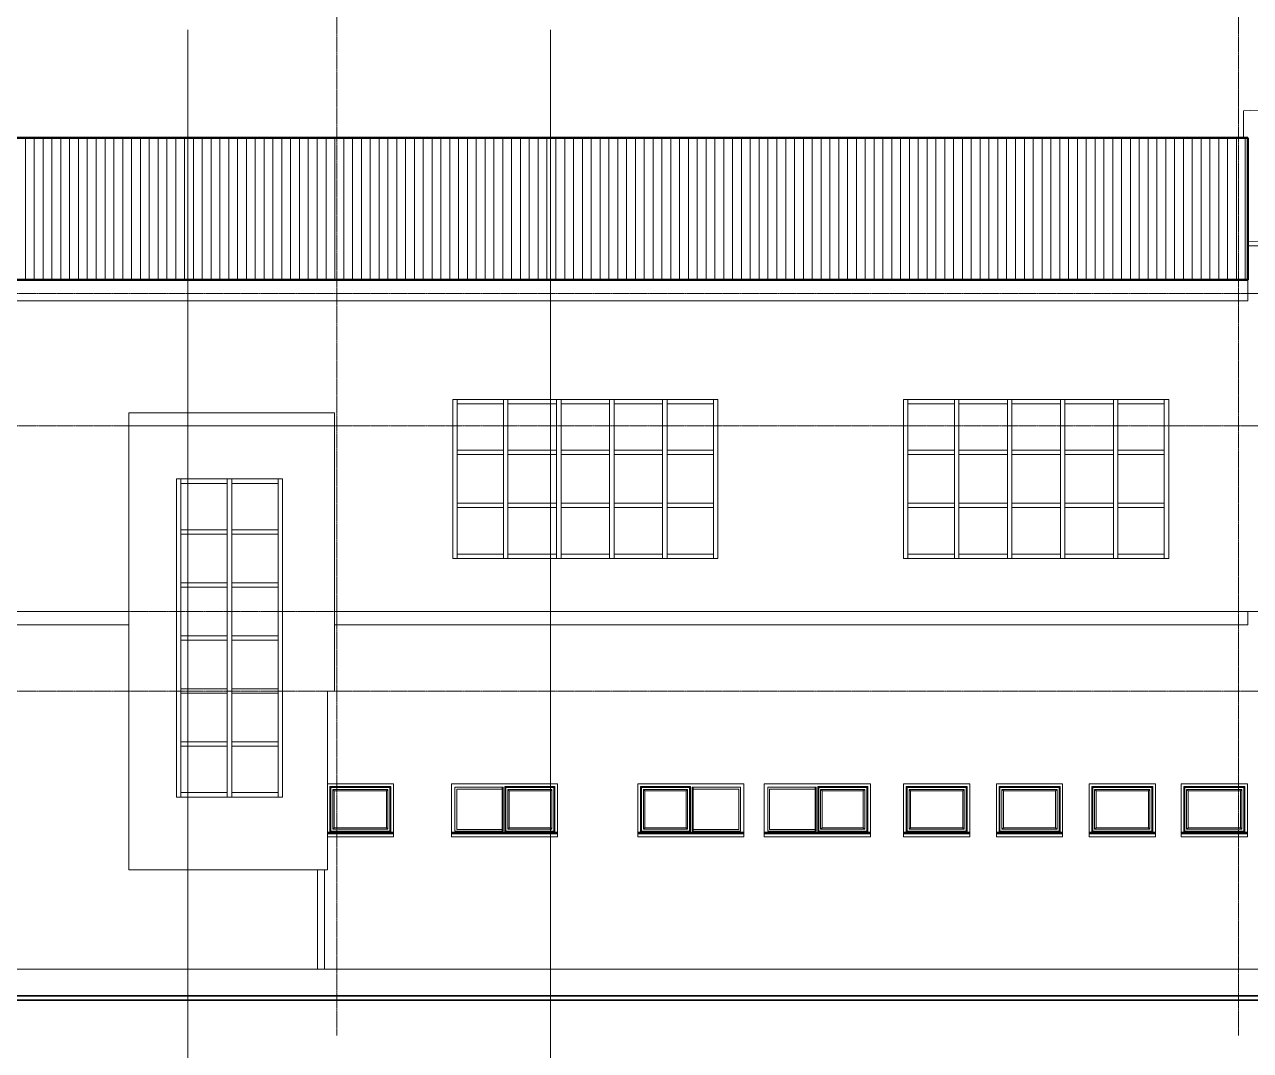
# Model space of a CAD drawing. Header units: inches. Extents: x 22 to 382261, y 22 to 371281.
# Drawn here: x 282153 to 296022, y 112689 to 124301 of the extents above; entities that cross this region are included whole.
import ezdxf

# ---------------------------------------------------------------- set-up
doc = ezdxf.new("R2010")
doc.units = ezdxf.units.IN
doc.header["$MEASUREMENT"] = 0
doc.linetypes.add('Grid Line 1_2_', pattern=[22.225, 12.7, -3.175, 3.175, -3.175])
for name, color, linetype, lineweight in [('A-DETL-GENF', 92, 'Continuous', 9), ('A-DETL-THIN', 151, 'Continuous', 9), ('A-FLOR', 192, 'Continuous', 9), ('A-FLOR-LEVL', 51, 'Continuous', 9), ('A-GLAZ', 151, 'Continuous', 9), ('A-GLAZ-CWMG', 51, 'Continuous', 9), ('A-ROOF-OTLN', 132, 'Continuous', 9), ('G-ANNO-SYMB', 111, 'Continuous', 9), ('I-WALL', 2, 'Continuous', 9), ('Q-CASE', 31, 'Continuous', 9), ('S-GRID', 1, 'Continuous', 9)]:
    doc.layers.add(name, color=color, linetype=linetype, lineweight=lineweight)

# ---------------------------------------------------------------- blocks, each defined once
blk = doc.blocks.new('Windows_Sgl_Plain - 750 by 600-438113-Left Side Elevation - Callout 1')
at = {"layer": 'A-GLAZ'}
for p, q in [((-2186, 1853), (-2186, 2370)), ((-2186, 2370), (-1496, 2370)), ((-2175, 2359), (-2186, 2370)), ((-2175, 1864), (-2175, 2359)), ((-1507, 2359), (-2175, 2359)), ((-1496, 2370), (-1507, 2359)), ((-1507, 2359), (-1507, 1864)), ((-1496, 2370), (-1496, 1853)), ((-2136, 2320), (-2154, 2337)), ((-2154, 2337), (-2154, 1886)), ((-1529, 2337), (-2154, 2337)), ((-2136, 2320), (-2136, 1903)), ((-1546, 2320), (-2136, 2320)), ((-1529, 2337), (-1546, 2320)), ((-1546, 1903), (-1546, 2320)), ((-1529, 1886), (-1529, 2337)), ((-2216, 1851), (-1466, 1851)), ((-1466, 1850), (-2216, 1850)), ((-1466, 1845), (-2216, 1845)), ((-2216, 1834), (-2216, 1839)), ((-2216, 1800), (-2216, 1834)), ((-1466, 1834), (-2216, 1834)), ((-2186, 1853), (-2175, 1864)), ((-1496, 1853), (-2186, 1853)), ((-1507, 1864), (-2175, 1864)), ((-2154, 1886), (-2136, 1903)), ((-2154, 1886), (-1529, 1886)), ((-2136, 1903), (-1546, 1903)), ((-1529, 1886), (-1546, 1903)), ((-1496, 1853), (-1507, 1864)), ((-1466, 1839), (-1466, 1834)), ((-1466, 1834), (-1466, 1800)), ((-1466, 1800), (-2216, 1800))]:
    blk.add_line(p, q, dxfattribs=at)
blk = doc.blocks.new('Dbl Plain - 1200 by 600-438114-Left Side Elevation - Callout 1')
at = {"layer": 'A-GLAZ'}
for p, q in [((-6356, 2360), (-6891, 2360)), ((-6891, 2360), (-6891, 1863)), ((-6891, 1863), (-6891, 2360)), ((-6891, 2360), (-6356, 2360)), ((-6891, 2360), (-6346, 2360)), ((-6891, 1863), (-6891, 2360)), ((-6356, 2360), (-6356, 2340)), ((-6356, 2360), (-6356, 1863)), ((-6346, 2360), (-6346, 1863)), ((-6326, 1853), (-6326, 2370)), ((-6326, 2370), (-5761, 2370)), ((-6315, 2359), (-6326, 2370)), ((-6326, 1853), (-6326, 2370)), ((-6326, 2370), (-5761, 2370)), ((-6315, 1864), (-6315, 2359)), ((-5772, 2359), (-6315, 2359)), ((-5761, 2370), (-5772, 2359)), ((-5772, 2359), (-5772, 1864)), ((-5761, 2370), (-5761, 1853)), ((-5761, 2370), (-5761, 1853)), ((-6871, 1883), (-6871, 2340)), ((-6356, 2340), (-6871, 2340)), ((-6276, 2320), (-6294, 2337)), ((-6294, 2337), (-6294, 1886)), ((-5794, 2337), (-6294, 2337)), ((-6276, 2320), (-6276, 1903)), ((-5811, 2320), (-6276, 2320)), ((-5811, 2320), (-6276, 2320)), ((-6276, 2320), (-6276, 1903)), ((-5794, 2337), (-5811, 2320)), ((-5811, 1903), (-5811, 2320)), ((-5811, 1903), (-5811, 2320)), ((-5794, 1886), (-5794, 2337)), ((-6931, 1851), (-5731, 1851)), ((-5731, 1850), (-6931, 1850)), ((-5731, 1845), (-6931, 1845)), ((-6931, 1834), (-6931, 1839)), ((-6931, 1800), (-6931, 1834)), ((-5731, 1834), (-6931, 1834)), ((-6906, 1834), (-5756, 1834)), ((-6891, 1863), (-6356, 1863)), ((-6356, 1863), (-6891, 1863)), ((-6346, 1863), (-6891, 1863)), ((-6356, 1883), (-6871, 1883)), ((-6356, 1863), (-6356, 1883)), ((-6326, 1853), (-6315, 1864)), ((-5761, 1853), (-6326, 1853)), ((-5761, 1853), (-6326, 1853)), ((-5772, 1864), (-6315, 1864)), ((-6294, 1886), (-6276, 1903)), ((-6294, 1886), (-5794, 1886)), ((-6276, 1903), (-5811, 1903)), ((-6276, 1903), (-5811, 1903)), ((-5794, 1886), (-5811, 1903)), ((-5761, 1853), (-5772, 1864)), ((-5731, 1839), (-5731, 1834)), ((-5731, 1834), (-5731, 1800)), ((-5731, 1800), (-6931, 1800))]:
    blk.add_line(p, q, dxfattribs=at)
blk = doc.blocks.new('Dbl Plain - 1200 by 600-438118-Left Side Elevation - Callout 1')
at = {"layer": 'A-GLAZ'}
for p, q in [((-8331, 1853), (-8331, 2370)), ((-8320, 2359), (-8331, 2370)), ((-8331, 2370), (-7766, 2370)), ((-8331, 2370), (-8331, 1853)), ((-7766, 2370), (-8331, 2370)), ((-8320, 1864), (-8320, 2359)), ((-7777, 2359), (-8320, 2359)), ((-7766, 2370), (-7777, 2359)), ((-7777, 2359), (-7777, 1864)), ((-7766, 2370), (-7766, 1853)), ((-7766, 1853), (-7766, 2370)), ((-7201, 2360), (-7746, 2360)), ((-7746, 2360), (-7746, 1863)), ((-7736, 2340), (-7736, 2360)), ((-7201, 2360), (-7736, 2360)), ((-7736, 1863), (-7736, 2360)), ((-7736, 2360), (-7201, 2360)), ((-7201, 1863), (-7201, 2360)), ((-7201, 2360), (-7201, 1863)), ((-7201, 1863), (-7201, 2360)), ((-8281, 2320), (-8299, 2337)), ((-8299, 2337), (-8299, 1886)), ((-7799, 2337), (-8299, 2337)), ((-8281, 2320), (-8281, 1903)), ((-7816, 2320), (-8281, 2320)), ((-8281, 1903), (-8281, 2320)), ((-8281, 2320), (-7816, 2320)), ((-7799, 2337), (-7816, 2320)), ((-7816, 1903), (-7816, 2320)), ((-7816, 2320), (-7816, 1903)), ((-7799, 1886), (-7799, 2337)), ((-7221, 2340), (-7736, 2340)), ((-7221, 2340), (-7221, 1883)), ((-8361, 1851), (-7161, 1851)), ((-7161, 1850), (-8361, 1850)), ((-7161, 1845), (-8361, 1845)), ((-8361, 1834), (-8361, 1839)), ((-8361, 1800), (-8361, 1834)), ((-7161, 1834), (-8361, 1834)), ((-7186, 1834), (-8336, 1834)), ((-8320, 1864), (-8331, 1853)), ((-7766, 1853), (-8331, 1853)), ((-8331, 1853), (-7766, 1853)), ((-7777, 1864), (-8320, 1864)), ((-8281, 1903), (-8299, 1886)), ((-8299, 1886), (-7799, 1886)), ((-8281, 1903), (-7816, 1903)), ((-7816, 1903), (-7799, 1886)), ((-7777, 1864), (-7766, 1853)), ((-7746, 1863), (-7201, 1863)), ((-7221, 1883), (-7736, 1883)), ((-7736, 1883), (-7736, 1863)), ((-7736, 1863), (-7201, 1863)), ((-7201, 1863), (-7736, 1863)), ((-7161, 1839), (-7161, 1834)), ((-7161, 1834), (-7161, 1800)), ((-7161, 1800), (-8361, 1800))]:
    blk.add_line(p, q, dxfattribs=at)
blk = doc.blocks.new('Rectangular Mullion - 50 x 150mm-442057-Left Side Elevation - Callout 1')
at = {"layer": 'A-GLAZ-CWMG'}
blk.add_line((-12431, 5250), (-12431, 5850), dxfattribs=at)
blk = doc.blocks.new('Rectangular Mullion - 50 x 150mm-440584-Left Side Elevation - Callout 1')
at = {"layer": 'A-GLAZ-CWMG'}
for p, q in [((-13531, 5800), (-13531, 5850)), ((-13006, 5850), (-13006, 5800)), ((-13006, 5800), (-13531, 5800))]:
    blk.add_line(p, q, dxfattribs=at)
blk = doc.blocks.new('Rectangular Mullion - 50 x 150mm-442039-Left Side Elevation - Callout 1')
at = {"layer": 'A-GLAZ-CWMG'}
blk.add_line((-13531, 2850), (-13531, 2250), dxfattribs=at)
blk = doc.blocks.new('Rectangular Mullion - 50 x 150mm-440585-Left Side Elevation - Callout 1')
at = {"layer": 'A-GLAZ-CWMG'}
for p, q in [((-12956, 2250), (-12956, 2300)), ((-12956, 2300), (-12431, 2300)), ((-12431, 2300), (-12431, 2250))]:
    blk.add_line(p, q, dxfattribs=at)
blk = doc.blocks.new('Rectangular Mullion - 50 x 150mm-442032-Left Side Elevation - Callout 1')
at = {"layer": 'A-GLAZ-CWMG'}
for p, q in [((-13006, 2850), (-13006, 2250)), ((-12956, 2850), (-12956, 2250))]:
    blk.add_line(p, q, dxfattribs=at)
blk = doc.blocks.new('Rectangular Mullion - 50 x 150mm-440587-Left Side Elevation - Callout 1')
at = {"layer": 'A-GLAZ-CWMG'}
for p, q in [((-12956, 2825), (-12956, 2875)), ((-12431, 2875), (-12956, 2875)), ((-12431, 2825), (-12956, 2825)), ((-12431, 2875), (-12431, 2825))]:
    blk.add_line(p, q, dxfattribs=at)
blk = doc.blocks.new('Rectangular Mullion - 50 x 150mm-442040-Left Side Elevation - Callout 1')
at = {"layer": 'A-GLAZ-CWMG'}
blk.add_line((-13531, 3450), (-13531, 2850), dxfattribs=at)
blk = doc.blocks.new('Rectangular Mullion - 50 x 150mm-442042-Left Side Elevation - Callout 1')
at = {"layer": 'A-GLAZ-CWMG'}
blk.add_line((-12431, 2250), (-12431, 2850), dxfattribs=at)
blk = doc.blocks.new('Rectangular Mullion - 50 x 150mm-442043-Left Side Elevation - Callout 1')
at = {"layer": 'A-GLAZ-CWMG'}
blk.add_line((-12431, 2850), (-12431, 3450), dxfattribs=at)
blk = doc.blocks.new('Rectangular Mullion - 50 x 150mm-442033-Left Side Elevation - Callout 1')
at = {"layer": 'A-GLAZ-CWMG'}
for p, q in [((-13006, 3450), (-13006, 2850)), ((-12956, 3450), (-12956, 2850))]:
    blk.add_line(p, q, dxfattribs=at)
blk = doc.blocks.new('Rectangular Mullion - 50 x 150mm-442058-Left Side Elevation - Callout 1')
at = {"layer": 'A-GLAZ-CWMG'}
blk.add_line((-13531, 5850), (-13531, 5250), dxfattribs=at)
blk = doc.blocks.new('Rectangular Mullion - 50 x 150mm-442052-Left Side Elevation - Callout 1')
at = {"layer": 'A-GLAZ-CWMG'}
for p, q in [((-13006, 5850), (-13006, 5250)), ((-12956, 5850), (-12956, 5250))]:
    blk.add_line(p, q, dxfattribs=at)
blk = doc.blocks.new('Rectangular Mullion - 50 x 150mm-443224-Left Side Elevation - Callout 1')
at = {"layer": 'A-GLAZ-CWMG'}
blk.add_line((-10406, 6150), (-10406, 6750), dxfattribs=at)
blk = doc.blocks.new('Rectangular Mullion - 50 x 150mm-443211-Left Side Elevation - Callout 1')
at = {"layer": 'A-GLAZ-CWMG'}
for p, q in [((-8031, 6700), (-8031, 6750)), ((-8031, 6700), (-7506, 6700)), ((-7506, 6750), (-7506, 6700))]:
    blk.add_line(p, q, dxfattribs=at)
blk = doc.blocks.new('Rectangular Mullion - 50 x 150mm-443225-Left Side Elevation - Callout 1')
at = {"layer": 'A-GLAZ-CWMG'}
blk.add_line((-7506, 5550), (-7506, 4950), dxfattribs=at)
blk = doc.blocks.new('Rectangular Mullion - 50 x 150mm-443212-Left Side Elevation - Callout 1')
at = {"layer": 'A-GLAZ-CWMG'}
for p, q in [((-10406, 4950), (-10406, 5000)), ((-9881, 5000), (-10406, 5000)), ((-9881, 5000), (-9881, 4950))]:
    blk.add_line(p, q, dxfattribs=at)
blk = doc.blocks.new('Rectangular Mullion - 50 x 150mm-443213-Left Side Elevation - Callout 1')
at = {"layer": 'A-GLAZ-CWMG'}
for p, q in [((-9881, 5550), (-9881, 4950)), ((-9831, 4950), (-9831, 5550))]:
    blk.add_line(p, q, dxfattribs=at)
blk = doc.blocks.new('Rectangular Mullion - 50 x 150mm-443214-Left Side Elevation - Callout 1')
at = {"layer": 'A-GLAZ-CWMG'}
for p, q in [((-10406, 5525), (-10406, 5575)), ((-9881, 5575), (-10406, 5575)), ((-9881, 5575), (-9881, 5525)), ((-10406, 5525), (-9881, 5525))]:
    blk.add_line(p, q, dxfattribs=at)
blk = doc.blocks.new('Rectangular Mullion - 50 x 150mm-443215-Left Side Elevation - Callout 1')
at = {"layer": 'A-GLAZ-CWMG'}
for p, q in [((-9831, 5525), (-9831, 5575)), ((-9281, 5575), (-9831, 5575)), ((-9281, 5575), (-9281, 5525)), ((-9831, 5525), (-9281, 5525))]:
    blk.add_line(p, q, dxfattribs=at)
blk = doc.blocks.new('Rectangular Mullion - 50 x 150mm-443216-Left Side Elevation - Callout 1')
at = {"layer": 'A-GLAZ-CWMG'}
for p, q in [((-9831, 4950), (-9831, 5000)), ((-9281, 5000), (-9831, 5000)), ((-9281, 5000), (-9281, 4950))]:
    blk.add_line(p, q, dxfattribs=at)
blk = doc.blocks.new('Rectangular Mullion - 50 x 150mm-443226-Left Side Elevation - Callout 1')
at = {"layer": 'A-GLAZ-CWMG'}
blk.add_line((-7506, 6150), (-7506, 5550), dxfattribs=at)
blk = doc.blocks.new('Rectangular Mullion - 50 x 150mm-443217-Left Side Elevation - Callout 1')
at = {"layer": 'A-GLAZ-CWMG'}
for p, q in [((-9831, 6700), (-9831, 6750)), ((-9831, 6700), (-9281, 6700)), ((-9281, 6750), (-9281, 6700))]:
    blk.add_line(p, q, dxfattribs=at)
blk = doc.blocks.new('Rectangular Mullion - 50 x 150mm-443227-Left Side Elevation - Callout 1')
at = {"layer": 'A-GLAZ-CWMG'}
blk.add_line((-10406, 4950), (-10406, 5550), dxfattribs=at)
blk = doc.blocks.new('Rectangular Mullion - 50 x 150mm-443218-Left Side Elevation - Callout 1')
at = {"layer": 'A-GLAZ-CWMG'}
for p, q in [((-9881, 6150), (-9881, 5550)), ((-9831, 5550), (-9831, 6150))]:
    blk.add_line(p, q, dxfattribs=at)
blk = doc.blocks.new('Rectangular Mullion - 50 x 150mm-443228-Left Side Elevation - Callout 1')
at = {"layer": 'A-GLAZ-CWMG'}
blk.add_line((-10406, 5550), (-10406, 6150), dxfattribs=at)
blk = doc.blocks.new('Rectangular Mullion - 50 x 150mm-443229-Left Side Elevation - Callout 1')
at = {"layer": 'A-GLAZ-CWMG'}
blk.add_line((-7506, 6750), (-7506, 6150), dxfattribs=at)
blk = doc.blocks.new('Rectangular Mullion - 50 x 150mm-443219-Left Side Elevation - Callout 1')
at = {"layer": 'A-GLAZ-CWMG'}
for p, q in [((-9881, 6750), (-9881, 6150)), ((-9831, 6150), (-9831, 6750))]:
    blk.add_line(p, q, dxfattribs=at)
blk = doc.blocks.new('Windows_Sgl_Plain - 750 by 600-V6-Left Side Elevation - Callout 1')
at = {"layer": 'A-GLAZ'}
for p, q in [((-11846, 1853), (-11846, 2370)), ((-11846, 2370), (-11156, 2370)), ((-11835, 2359), (-11846, 2370)), ((-11835, 1864), (-11835, 2359)), ((-11167, 2359), (-11835, 2359)), ((-11156, 2370), (-11167, 2359)), ((-11167, 2359), (-11167, 1864)), ((-11156, 2370), (-11156, 1853)), ((-11796, 2320), (-11814, 2337)), ((-11814, 2337), (-11814, 1886)), ((-11189, 2337), (-11814, 2337)), ((-11796, 2320), (-11796, 1903)), ((-11206, 2320), (-11796, 2320)), ((-11189, 2337), (-11206, 2320)), ((-11206, 1903), (-11206, 2320)), ((-11189, 1886), (-11189, 2337)), ((-11872, 1851), (-11126, 1851)), ((-11126, 1850), (-11872, 1850)), ((-11126, 1845), (-11872, 1845)), ((-11126, 1834), (-11872, 1834)), ((-11846, 1853), (-11835, 1864)), ((-11156, 1853), (-11846, 1853)), ((-11167, 1864), (-11835, 1864)), ((-11814, 1886), (-11796, 1903)), ((-11814, 1886), (-11189, 1886)), ((-11796, 1903), (-11206, 1903)), ((-11189, 1886), (-11206, 1903)), ((-11156, 1853), (-11167, 1864)), ((-11126, 1839), (-11126, 1834)), ((-11126, 1834), (-11126, 1800)), ((-11126, 1800), (-11872, 1800))]:
    blk.add_line(p, q, dxfattribs=at)
blk = doc.blocks.new('Casework 16 - Casework 16-903805-Left Side Elevation - Callout 1')
at = {"layer": 'Q-CASE'}
for p, q in [((-1511, 10016), (-1181, 10033)), ((-1511, 9712), (-1511, 10016)), ((-1181, 10033), (-1181, 8547)), ((-1181, 8547), (-1461, 8533)), ((-1461, 8488), (-1181, 8488)), ((-1181, 8469), (-1231, 8469)), ((-1181, 8547), (-1181, 8488)), ((-1181, 8488), (-1181, 8469))]:
    blk.add_line(p, q, dxfattribs=at)

msp = doc.modelspace()

# ---------------------------------------------------------------- hatches: boundary and pattern name
at = {"layer": 'A-DETL-GENF'}
h = msp.add_hatch(dxfattribs=at)
h.set_pattern_fill('FP_7', color=174, style=0, pattern_type=2)
h.set_pattern_definition([(90, (296963.27, 114507.96), (-100, 6e-15), [])])
h.paths.add_polyline_path([(294539.6, 121410.3), (295991.6, 121410.3), (295991.6, 123020.1), (273880.5, 123020.1), (273880.5, 121410.3), (294466.6, 121410.3)])

# ---------------------------------------------------------------- linework, layer by layer
at = {"layer": 'A-DETL-THIN', "lineweight": 50}
for p, q in [((295991.6, 123020.1), (273880.5, 123020.1)), ((295991.6, 121410.3), (295991.6, 123020.1)), ((273880.5, 121410.3), (295991.6, 121410.3))]:
    msp.add_line(p, q, dxfattribs=at)
at = {"layer": 'A-FLOR'}
for p, q in [((283331.6, 119908), (285660.8, 119908)), ((283331.6, 119758), (283331.6, 119908)), ((285660.8, 119908), (285660.8, 119758)), ((285660.8, 119758), (283331.6, 119758)), ((274499.5, 117658), (283331.6, 117658)), ((285661.2, 117658), (295991.6, 117658)), ((295991.6, 117658), (295991.6, 117508)), ((283331.6, 117508), (274499.5, 117508)), ((295991.6, 117508), (285661.2, 117508))]:
    msp.add_line(p, q, dxfattribs=at)
at = {"layer": 'A-FLOR', "lineweight": 35}
for p, q in [((311117.6, 113308), (273725.8, 113308)), ((273725.8, 113258), (311117.6, 113258))]:
    msp.add_line(p, q, dxfattribs=at)
at = {"layer": 'A-FLOR-LEVL', "linetype": 'Grid Line 1_2_'}
for p, q in [((274114.5, 121258), (312992.1, 121258)), ((274114.5, 119758), (312992.1, 119758)), ((274114.5, 117658), (312992.1, 117658)), ((274114.5, 116758), (312992.1, 116758)), ((274114.5, 113608), (312992.1, 113608)), ((274114.5, 113308), (312992.1, 113308))]:
    msp.add_line(p, q, dxfattribs=at)
at = {"layer": 'A-ROOF-OTLN'}
for p, q in [((295991.6, 121410.3), (295991.6, 121175.3)), ((295991.6, 121175.3), (273880.5, 121175.3))]:
    msp.add_line(p, q, dxfattribs=at)
at = {"layer": 'G-ANNO-SYMB'}
for p, q in [((284001.8, 124239.3), (284001.8, 110639.1)), ((288101.8, 124239.3), (288101.8, 110639.1))]:
    msp.add_line(p, q, dxfattribs=at)
at = {"layer": 'I-WALL'}
for p, q in [((296221.6, 121796.4), (295991.6, 121796.4)), ((296221.6, 121258), (295991.6, 121258)), ((286996.6, 118258), (286996.6, 120058)), ((286996.6, 120058), (289996.6, 120058)), ((289996.6, 120058), (289996.6, 118258)), ((292096.6, 118258), (292096.6, 120058)), ((292096.6, 120058), (295096.6, 120058)), ((295096.6, 120058), (295096.6, 118258)), ((283331.6, 119758), (283331.6, 114733)), ((285661.2, 119758), (285660.8, 119758)), ((285661.2, 116758), (285661.2, 119758)), ((283871.6, 115558), (283871.6, 119158)), ((283871.6, 119158), (285071.6, 119158)), ((285071.6, 119158), (285071.6, 115558)), ((289996.6, 118258), (286996.6, 118258)), ((295096.6, 118258), (292096.6, 118258)), ((285581.2, 116758), (285661.2, 116758)), ((285581.2, 114733), (285581.2, 116758)), ((285581.2, 115708), (286326.6, 115708)), ((286326.6, 115708), (286326.6, 115147.4)), ((286981.6, 115147.4), (286981.6, 115708)), ((286981.6, 115708), (288181.6, 115708)), ((288181.6, 115708), (288181.6, 115147.4)), ((289091.6, 115147.4), (289091.6, 115708)), ((289091.6, 115708), (290291.6, 115708)), ((290291.6, 115708), (290291.6, 115147.4)), ((290521.6, 115147.4), (290521.6, 115708)), ((290521.6, 115708), (291721.6, 115708)), ((291721.6, 115708), (291721.6, 115147.4)), ((292096.6, 115147.4), (292096.6, 115708)), ((292096.6, 115708), (292846.6, 115708)), ((292846.6, 115708), (292846.6, 115147.4)), ((293146.6, 115147.4), (293146.6, 115708)), ((293146.6, 115708), (293896.6, 115708)), ((293896.6, 115708), (293896.6, 115147.4)), ((294196.6, 115147.4), (294196.6, 115708)), ((294196.6, 115708), (294946.6, 115708)), ((294946.6, 115708), (294946.6, 115147.4)), ((295236.6, 115147.4), (295236.6, 115708)), ((295236.6, 115708), (295986.6, 115708)), ((295986.6, 115708), (295986.6, 115147.4)), ((285071.6, 115558), (283871.6, 115558)), ((283331.6, 114733), (285581.2, 114733)), ((285466.2, 114733), (285466.2, 113608)), ((285546.2, 113608), (285546.2, 114733)), ((278626.6, 113608), (301246.6, 113608))]:
    msp.add_line(p, q, dxfattribs=at)
at = {"layer": 'S-GRID', "linetype": 'Grid Line 1_2_'}
for p, q in [((285686.6, 112858), (285686.6, 128092.2)), ((295886.6, 112858), (295886.6, 126822.2))]:
    msp.add_line(p, q, dxfattribs=at)

# ---------------------------------------------------------------- block references
at = {"layer": 'A-GLAZ'}
for name, p in [('Windows_Sgl_Plain - 750 by 600-V6-Left Side Elevation - Callout 1', (297452.8, 113308)), ('Dbl Plain - 1200 by 600-438114-Left Side Elevation - Callout 1', (293912.8, 113308)), ('Dbl Plain - 1200 by 600-438118-Left Side Elevation - Callout 1', (297452.8, 113308)), ('Dbl Plain - 1200 by 600-438114-Left Side Elevation - Callout 1', (297452.8, 113308)), ('Windows_Sgl_Plain - 750 by 600-438113-Left Side Elevation - Callout 1', (294312.8, 113308)), ('Windows_Sgl_Plain - 750 by 600-438113-Left Side Elevation - Callout 1', (295362.8, 113308)), ('Windows_Sgl_Plain - 750 by 600-438113-Left Side Elevation - Callout 1', (296412.8, 113308)), ('Windows_Sgl_Plain - 750 by 600-438113-Left Side Elevation - Callout 1', (297452.8, 113308))]:
    msp.add_blockref(name, p, dxfattribs=at)
at = {"layer": 'A-GLAZ-CWMG'}
for name, p in [('Rectangular Mullion - 50 x 150mm-443224-Left Side Elevation - Callout 1', (297452.8, 113308)), ('Rectangular Mullion - 50 x 150mm-443211-Left Side Elevation - Callout 1', (295077.8, 113308)), ('Rectangular Mullion - 50 x 150mm-443219-Left Side Elevation - Callout 1', (297452.8, 113308)), ('Rectangular Mullion - 50 x 150mm-443217-Left Side Elevation - Callout 1', (297452.8, 113308)), ('Rectangular Mullion - 50 x 150mm-443219-Left Side Elevation - Callout 1', (298052.8, 113308)), ('Rectangular Mullion - 50 x 150mm-443217-Left Side Elevation - Callout 1', (298052.8, 113308)), ('Rectangular Mullion - 50 x 150mm-443219-Left Side Elevation - Callout 1', (298652.8, 113308)), ('Rectangular Mullion - 50 x 150mm-443217-Left Side Elevation - Callout 1', (298652.8, 113308)), ('Rectangular Mullion - 50 x 150mm-443219-Left Side Elevation - Callout 1', (299252.8, 113308)), ('Rectangular Mullion - 50 x 150mm-443211-Left Side Elevation - Callout 1', (297452.8, 113308)), ('Rectangular Mullion - 50 x 150mm-443229-Left Side Elevation - Callout 1', (297452.8, 113308)), ('Rectangular Mullion - 50 x 150mm-443224-Left Side Elevation - Callout 1', (302552.8, 113308)), ('Rectangular Mullion - 50 x 150mm-443211-Left Side Elevation - Callout 1', (300177.8, 113308)), ('Rectangular Mullion - 50 x 150mm-443219-Left Side Elevation - Callout 1', (302552.8, 113308)), ('Rectangular Mullion - 50 x 150mm-443217-Left Side Elevation - Callout 1', (302552.8, 113308)), ('Rectangular Mullion - 50 x 150mm-443219-Left Side Elevation - Callout 1', (303152.8, 113308)), ('Rectangular Mullion - 50 x 150mm-443217-Left Side Elevation - Callout 1', (303152.8, 113308)), ('Rectangular Mullion - 50 x 150mm-443219-Left Side Elevation - Callout 1', (303752.8, 113308)), ('Rectangular Mullion - 50 x 150mm-443217-Left Side Elevation - Callout 1', (303752.8, 113308)), ('Rectangular Mullion - 50 x 150mm-443219-Left Side Elevation - Callout 1', (304352.8, 113308)), ('Rectangular Mullion - 50 x 150mm-443211-Left Side Elevation - Callout 1', (302552.8, 113308)), ('Rectangular Mullion - 50 x 150mm-443229-Left Side Elevation - Callout 1', (302552.8, 113308)), ('Rectangular Mullion - 50 x 150mm-443214-Left Side Elevation - Callout 1', (297452.8, 113908)), ('Rectangular Mullion - 50 x 150mm-443228-Left Side Elevation - Callout 1', (297452.8, 113308)), ('Rectangular Mullion - 50 x 150mm-443218-Left Side Elevation - Callout 1', (297452.8, 113308)), ('Rectangular Mullion - 50 x 150mm-443215-Left Side Elevation - Callout 1', (297452.8, 113908)), ('Rectangular Mullion - 50 x 150mm-443218-Left Side Elevation - Callout 1', (298052.8, 113308)), ('Rectangular Mullion - 50 x 150mm-443215-Left Side Elevation - Callout 1', (298052.8, 113908)), ('Rectangular Mullion - 50 x 150mm-443218-Left Side Elevation - Callout 1', (298652.8, 113308)), ('Rectangular Mullion - 50 x 150mm-443215-Left Side Elevation - Callout 1', (298652.8, 113908)), ('Rectangular Mullion - 50 x 150mm-443218-Left Side Elevation - Callout 1', (299252.8, 113308)), ('Rectangular Mullion - 50 x 150mm-443214-Left Side Elevation - Callout 1', (299827.8, 113908)), ('Rectangular Mullion - 50 x 150mm-443226-Left Side Elevation - Callout 1', (297452.8, 113308)), ('Rectangular Mullion - 50 x 150mm-443214-Left Side Elevation - Callout 1', (302552.8, 113908)), ('Rectangular Mullion - 50 x 150mm-443228-Left Side Elevation - Callout 1', (302552.8, 113308)), ('Rectangular Mullion - 50 x 150mm-443218-Left Side Elevation - Callout 1', (302552.8, 113308)), ('Rectangular Mullion - 50 x 150mm-443215-Left Side Elevation - Callout 1', (302552.8, 113908)), ('Rectangular Mullion - 50 x 150mm-443218-Left Side Elevation - Callout 1', (303152.8, 113308)), ('Rectangular Mullion - 50 x 150mm-443215-Left Side Elevation - Callout 1', (303152.8, 113908)), ('Rectangular Mullion - 50 x 150mm-443218-Left Side Elevation - Callout 1', (303752.8, 113308)), ('Rectangular Mullion - 50 x 150mm-443215-Left Side Elevation - Callout 1', (303752.8, 113908)), ('Rectangular Mullion - 50 x 150mm-443218-Left Side Elevation - Callout 1', (304352.8, 113308)), ('Rectangular Mullion - 50 x 150mm-443214-Left Side Elevation - Callout 1', (304927.8, 113908)), ('Rectangular Mullion - 50 x 150mm-443226-Left Side Elevation - Callout 1', (302552.8, 113308)), ('Rectangular Mullion - 50 x 150mm-440584-Left Side Elevation - Callout 1', (297452.8, 113308)), ('Rectangular Mullion - 50 x 150mm-442058-Left Side Elevation - Callout 1', (297452.8, 113308)), ('Rectangular Mullion - 50 x 150mm-442052-Left Side Elevation - Callout 1', (297452.8, 113308)), ('Rectangular Mullion - 50 x 150mm-440584-Left Side Elevation - Callout 1', (298027.8, 113308)), ('Rectangular Mullion - 50 x 150mm-442057-Left Side Elevation - Callout 1', (297452.8, 113308)), ('Rectangular Mullion - 50 x 150mm-443214-Left Side Elevation - Callout 1', (297452.8, 113308)), ('Rectangular Mullion - 50 x 150mm-443227-Left Side Elevation - Callout 1', (297452.8, 113308)), ('Rectangular Mullion - 50 x 150mm-443213-Left Side Elevation - Callout 1', (297452.8, 113308)), ('Rectangular Mullion - 50 x 150mm-443215-Left Side Elevation - Callout 1', (297452.8, 113308)), ('Rectangular Mullion - 50 x 150mm-443213-Left Side Elevation - Callout 1', (298052.8, 113308)), ('Rectangular Mullion - 50 x 150mm-443215-Left Side Elevation - Callout 1', (298052.8, 113308)), ('Rectangular Mullion - 50 x 150mm-443213-Left Side Elevation - Callout 1', (298652.8, 113308)), ('Rectangular Mullion - 50 x 150mm-443215-Left Side Elevation - Callout 1', (298652.8, 113308)), ('Rectangular Mullion - 50 x 150mm-443213-Left Side Elevation - Callout 1', (299252.8, 113308)), ('Rectangular Mullion - 50 x 150mm-443214-Left Side Elevation - Callout 1', (299827.8, 113308)), ('Rectangular Mullion - 50 x 150mm-443225-Left Side Elevation - Callout 1', (297452.8, 113308)), ('Rectangular Mullion - 50 x 150mm-443214-Left Side Elevation - Callout 1', (302552.8, 113308)), ('Rectangular Mullion - 50 x 150mm-443227-Left Side Elevation - Callout 1', (302552.8, 113308)), ('Rectangular Mullion - 50 x 150mm-443213-Left Side Elevation - Callout 1', (302552.8, 113308)), ('Rectangular Mullion - 50 x 150mm-443215-Left Side Elevation - Callout 1', (302552.8, 113308)), ('Rectangular Mullion - 50 x 150mm-443213-Left Side Elevation - Callout 1', (303152.8, 113308)), ('Rectangular Mullion - 50 x 150mm-443215-Left Side Elevation - Callout 1', (303152.8, 113308)), ('Rectangular Mullion - 50 x 150mm-443213-Left Side Elevation - Callout 1', (303752.8, 113308)), ('Rectangular Mullion - 50 x 150mm-443215-Left Side Elevation - Callout 1', (303752.8, 113308)), ('Rectangular Mullion - 50 x 150mm-443213-Left Side Elevation - Callout 1', (304352.8, 113308)), ('Rectangular Mullion - 50 x 150mm-443214-Left Side Elevation - Callout 1', (304927.8, 113308)), ('Rectangular Mullion - 50 x 150mm-443225-Left Side Elevation - Callout 1', (302552.8, 113308)), ('Rectangular Mullion - 50 x 150mm-440587-Left Side Elevation - Callout 1', (296877.8, 115708)), ('Rectangular Mullion - 50 x 150mm-440587-Left Side Elevation - Callout 1', (297452.8, 115708)), ('Rectangular Mullion - 50 x 150mm-442040-Left Side Elevation - Callout 1', (297452.8, 115108)), ('Rectangular Mullion - 50 x 150mm-442033-Left Side Elevation - Callout 1', (297452.8, 115108)), ('Rectangular Mullion - 50 x 150mm-442043-Left Side Elevation - Callout 1', (297452.8, 115108)), ('Rectangular Mullion - 50 x 150mm-443212-Left Side Elevation - Callout 1', (297452.8, 113308)), ('Rectangular Mullion - 50 x 150mm-443216-Left Side Elevation - Callout 1', (297452.8, 113308)), ('Rectangular Mullion - 50 x 150mm-443216-Left Side Elevation - Callout 1', (298052.8, 113308)), ('Rectangular Mullion - 50 x 150mm-443216-Left Side Elevation - Callout 1', (298652.8, 113308)), ('Rectangular Mullion - 50 x 150mm-443212-Left Side Elevation - Callout 1', (299827.8, 113308)), ('Rectangular Mullion - 50 x 150mm-443212-Left Side Elevation - Callout 1', (302552.8, 113308)), ('Rectangular Mullion - 50 x 150mm-443216-Left Side Elevation - Callout 1', (302552.8, 113308)), ('Rectangular Mullion - 50 x 150mm-443216-Left Side Elevation - Callout 1', (303152.8, 113308)), ('Rectangular Mullion - 50 x 150mm-443216-Left Side Elevation - Callout 1', (303752.8, 113308)), ('Rectangular Mullion - 50 x 150mm-443212-Left Side Elevation - Callout 1', (304927.8, 113308)), ('Rectangular Mullion - 50 x 150mm-440587-Left Side Elevation - Callout 1', (296877.8, 115108)), ('Rectangular Mullion - 50 x 150mm-442040-Left Side Elevation - Callout 1', (297452.8, 114508)), ('Rectangular Mullion - 50 x 150mm-442033-Left Side Elevation - Callout 1', (297452.8, 114508)), ('Rectangular Mullion - 50 x 150mm-440587-Left Side Elevation - Callout 1', (297452.8, 115108)), ('Rectangular Mullion - 50 x 150mm-442043-Left Side Elevation - Callout 1', (297452.8, 114508)), ('Rectangular Mullion - 50 x 150mm-440587-Left Side Elevation - Callout 1', (296877.8, 114508)), ('Rectangular Mullion - 50 x 150mm-442040-Left Side Elevation - Callout 1', (297452.8, 113908)), ('Rectangular Mullion - 50 x 150mm-442033-Left Side Elevation - Callout 1', (297452.8, 113908)), ('Rectangular Mullion - 50 x 150mm-440587-Left Side Elevation - Callout 1', (297452.8, 114508)), ('Rectangular Mullion - 50 x 150mm-442043-Left Side Elevation - Callout 1', (297452.8, 113908)), ('Rectangular Mullion - 50 x 150mm-440587-Left Side Elevation - Callout 1', (296877.8, 113908)), ('Rectangular Mullion - 50 x 150mm-440587-Left Side Elevation - Callout 1', (297452.8, 113908)), ('Rectangular Mullion - 50 x 150mm-442040-Left Side Elevation - Callout 1', (297452.8, 113308)), ('Rectangular Mullion - 50 x 150mm-442033-Left Side Elevation - Callout 1', (297452.8, 113308)), ('Rectangular Mullion - 50 x 150mm-442043-Left Side Elevation - Callout 1', (297452.8, 113308)), ('Rectangular Mullion - 50 x 150mm-440587-Left Side Elevation - Callout 1', (296877.8, 113308)), ('Rectangular Mullion - 50 x 150mm-442039-Left Side Elevation - Callout 1', (297452.8, 113308)), ('Rectangular Mullion - 50 x 150mm-442032-Left Side Elevation - Callout 1', (297452.8, 113308)), ('Rectangular Mullion - 50 x 150mm-440587-Left Side Elevation - Callout 1', (297452.8, 113308)), ('Rectangular Mullion - 50 x 150mm-442042-Left Side Elevation - Callout 1', (297452.8, 113308)), ('Rectangular Mullion - 50 x 150mm-440585-Left Side Elevation - Callout 1', (296877.8, 113308)), ('Rectangular Mullion - 50 x 150mm-440585-Left Side Elevation - Callout 1', (297452.8, 113308))]:
    msp.add_blockref(name, p, dxfattribs=at)
at = {"layer": 'Q-CASE'}
msp.add_blockref('Casework 16 - Casework 16-903805-Left Side Elevation - Callout 1', (297452.8, 113308), dxfattribs=at)

doc.saveas('drawing.dxf')
